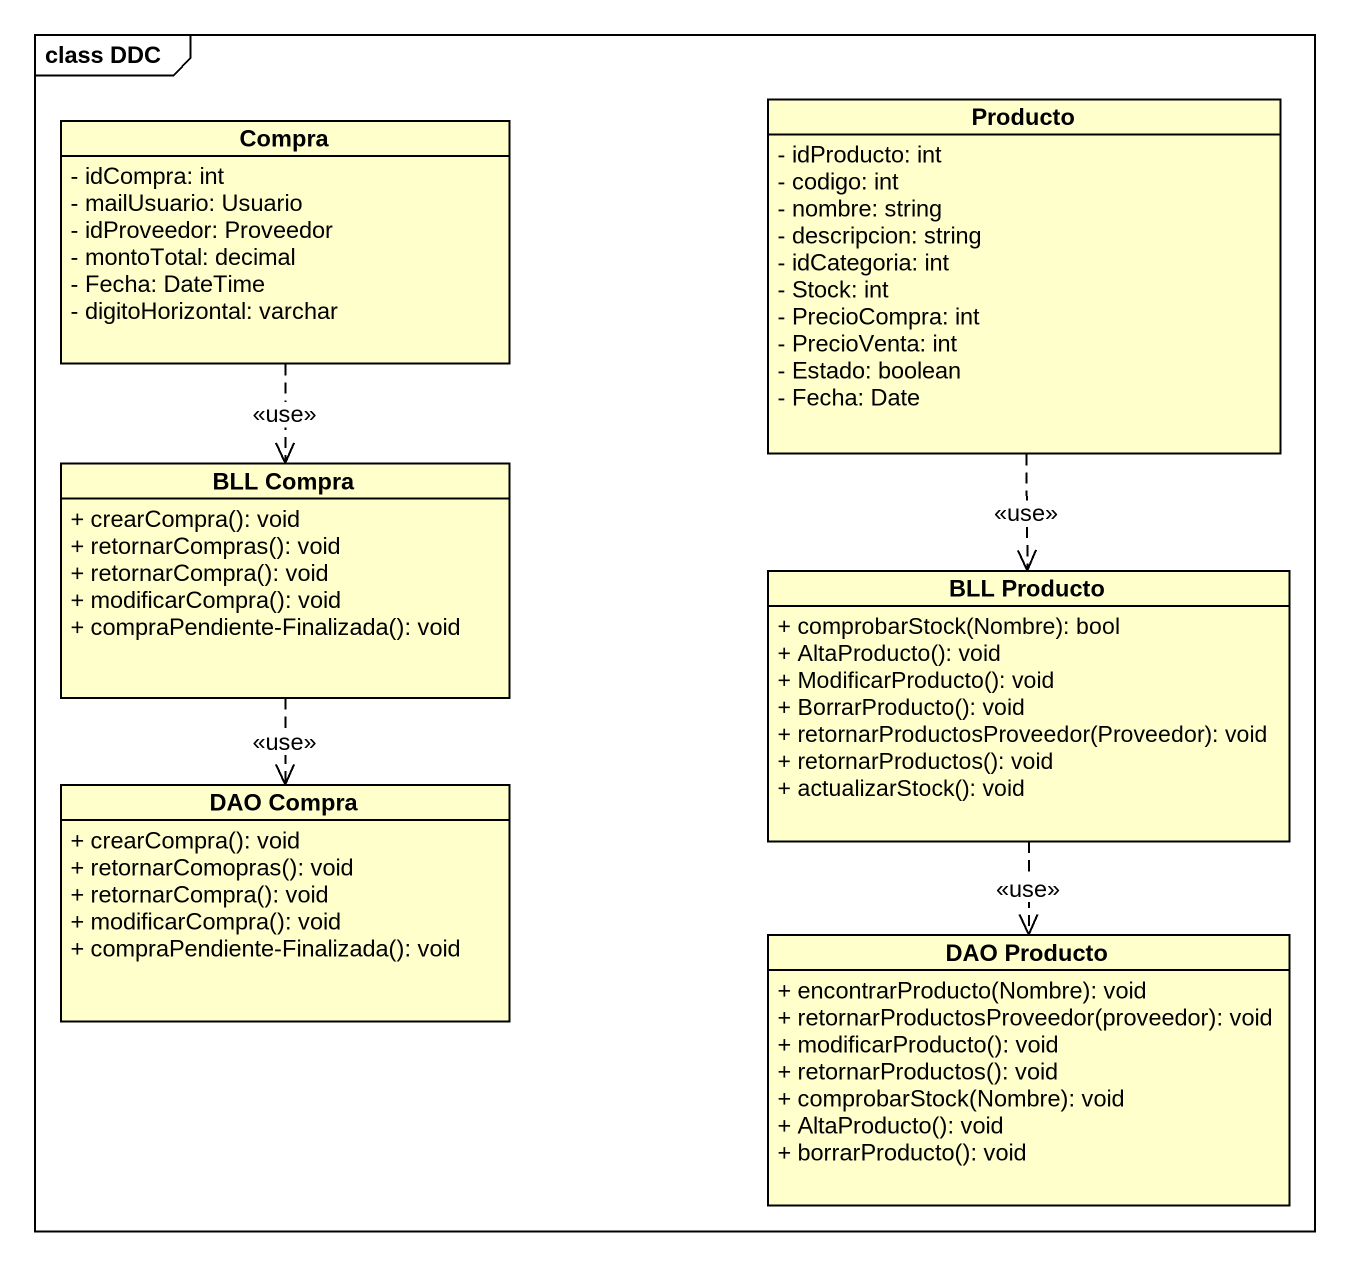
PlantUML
@startuml
mainframe class DDC
hide circle
hide empty members
skinparam classAttributeIconSize 0
class Compra {
  - idCompra: int
  - mailUsuario: Usuario
  - idProveedor: Proveedor
  - montoTotal: decimal
  - Fecha: DateTime
  - digitoHorizontal: varchar
}
class Producto {
  - idProducto: int
  - codigo: int
  - nombre: string
  - descripcion: string
  - idCategoria: int
  - Stock: int
  - PrecioCompra: int
  - PrecioVenta: int
  - Estado: boolean
  - Fecha: Date
}
class "BLL Compra" as BLL_Compra {
  + crearCompra(): void
  + retornarCompras(): void
  + retornarCompra(): void
  + modificarCompra(): void
  + compraPendiente-Finalizada(): void
}
class "BLL Producto" as BLL_Producto {
  + comprobarStock(Nombre): bool
  + AltaProducto(): void
  + ModificarProducto(): void
  + BorrarProducto(): void
  + retornarProductosProveedor(Proveedor): void
  + retornarProductos(): void
  + actualizarStock(): void
}
class "DAO Compra" as DAO_Compra {
  + crearCompra(): void
  + retornarComopras(): void
  + retornarCompra(): void
  + modificarCompra(): void
  + compraPendiente-Finalizada(): void
}
class "DAO Producto" as DAO_Producto {
  + encontrarProducto(Nombre): void
  + retornarProductosProveedor(proveedor): void
  + modificarProducto(): void
  + retornarProductos(): void
  + comprobarStock(Nombre): void
  + AltaProducto(): void
  + borrarProducto(): void
}
Compra ..> BLL_Compra : <<use>>
Producto ..> BLL_Producto : <<use>>
BLL_Compra ..> DAO_Compra : <<use>>
BLL_Producto ..> DAO_Producto : <<use>>
@enduml
